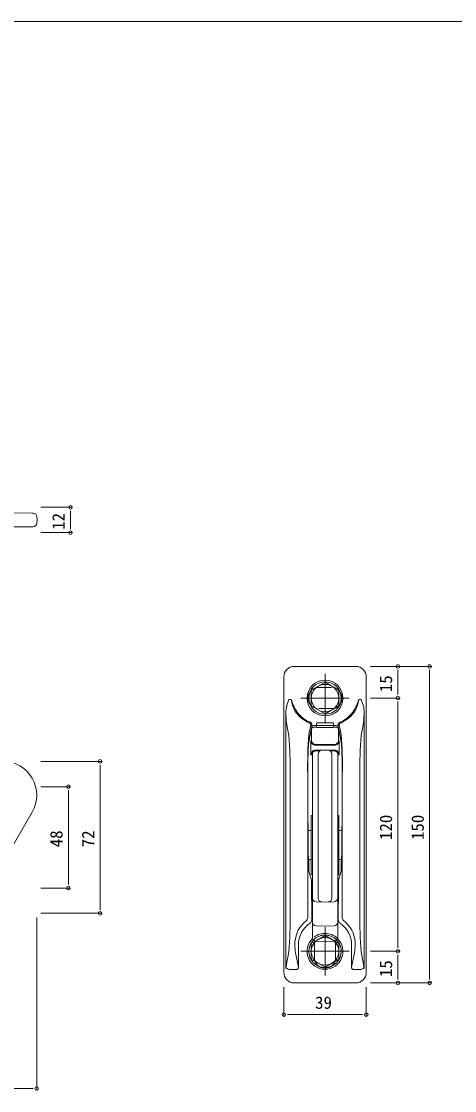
# Model space of a CAD drawing. Units: millimetres, scale not verified. Extents: x -1681 to -294, y -1188 to 1055.
# Drawn here: x -963 to -758, y 489 to 996 of the extents above; entities that cross this region are included whole.
import ezdxf
from ezdxf.enums import TextEntityAlignment as Align

# ---------------------------------------------------------------- set-up
doc = ezdxf.new("R2010")
doc.units = ezdxf.units.MM
doc.header["$LTSCALE"] = 4
for name, pattern in [('CHAIN2', [12, 9, -1, 1, -1]), ('DASHED1', [1.8, 1.2, -0.6]), ('DASHED3', [4, 3, -1])]:
    doc.linetypes.add(name, pattern=pattern)
for name, color, linetype, lineweight in [('0-2_YKK_ZWAK', 7, 'Continuous', 9), ('0-3_YKK_13', 4, 'Continuous', 9), ('0-4_YKK_D', 6, 'Continuous', 9), ('0-5_YKK_12', 2, 'CHAIN2', 9)]:
    doc.layers.add(name, color=color, linetype=linetype, lineweight=lineweight)
doc.styles.add('ＭＳ ゴシック', font='')
doc.styles.get('ＭＳ ゴシック').set_extended_font_data('MS Gothic')

msp = doc.modelspace()

# ---------------------------------------------------------------- linework, layer by layer
at = {"layer": '0-2_YKK_ZWAK'}
msp.add_line((-1679.947, 996), (-293.947, 996), dxfattribs=at)
at = {"layer": '0-3_YKK_13'}
for p, q in [((-975.498, 763.1), (-957.771, 762.976)), ((-957.771, 762.976), (-958.174, 762.979)), ((-955.985, 761.239), (-955.933, 759.764)), ((-975.498, 756.428), (-957.771, 756.552)), ((-957.771, 756.552), (-958.174, 756.549)), ((-955.933, 759.764), (-955.985, 758.289)), ((-805.173, 690.377), (-834.179, 690.377)), ((-839.176, 685.381), (-839.176, 545.375)), ((-800.176, 545.375), (-800.176, 685.381)), ((-819.676, 682.878), (-826.176, 679.136)), ((-826.176, 679.136), (-826.176, 671.619)), ((-819.676, 682.878), (-813.176, 679.136)), ((-813.176, 671.63), (-813.176, 679.136)), ((-837.448, 672.818), (-836.734, 674.75)), ((-836.734, 674.75), (-836.727, 674.769)), ((-836.727, 674.769), (-835.627, 674.769)), ((-803.724, 674.769), (-802.624, 674.769)), ((-802.624, 674.769), (-802.617, 674.75)), ((-802.617, 674.75), (-801.903, 672.818)), ((-838.176, 669.183), (-838.176, 547.167)), ((-819.676, 667.877), (-826.176, 671.619)), ((-819.676, 667.877), (-813.176, 671.619)), ((-801.176, 547.167), (-801.176, 669.183)), ((-827.209, 663.668), (-827.403, 663.688)), ((-815.976, 663.698), (-823.376, 663.698)), ((-811.948, 663.688), (-812.143, 663.668)), ((-836.735, 657.588), (-837.894, 663.443)), ((-826.027, 661.055), (-827.521, 653.508)), ((-826.403, 662.703), (-827.319, 658.08)), ((-825.943, 661.975), (-827.306, 655.095)), ((-827.022, 663.611), (-827.209, 663.668)), ((-826.849, 663.52), (-827.022, 663.611)), ((-826.698, 663.398), (-826.849, 663.52)), ((-826.574, 663.248), (-826.698, 663.398)), ((-826.481, 663.079), (-826.574, 663.248)), ((-826.424, 662.895), (-826.481, 663.079)), ((-826.403, 662.703), (-826.424, 662.895)), ((-826.027, 656.359), (-826.027, 661.055)), ((-825.943, 661.975), (-825.943, 663.027)), ((-823.658, 661.565), (-824.028, 661.565)), ((-815.407, 662.316), (-823.944, 662.316)), ((-815.976, 661.498), (-823.376, 661.498)), ((-815.323, 661.565), (-815.786, 661.565)), ((-815.676, 663.398), (-815.676, 662.074)), ((-815.676, 662.074), (-815.676, 661.798)), ((-813.408, 663.027), (-813.408, 661.975)), ((-813.408, 661.975), (-812.045, 655.095)), ((-813.324, 661.055), (-813.324, 656.359)), ((-811.83, 653.508), (-813.324, 661.055)), ((-812.928, 662.895), (-812.948, 662.703)), ((-812.032, 658.08), (-812.948, 662.703)), ((-812.87, 663.079), (-812.928, 662.895)), ((-812.777, 663.248), (-812.87, 663.079)), ((-812.653, 663.398), (-812.777, 663.248)), ((-812.502, 663.52), (-812.653, 663.398)), ((-812.33, 663.611), (-812.502, 663.52)), ((-812.143, 663.668), (-812.33, 663.611)), ((-801.457, 663.443), (-802.617, 657.588)), ((-826.311, 654.984), (-826.06, 655.36)), ((-826.272, 654.595), (-826.311, 654.984)), ((-826.158, 654.22), (-826.272, 654.595)), ((-825.973, 653.875), (-826.158, 654.22)), ((-826.021, 654.971), (-826.06, 655.36)), ((-825.907, 654.597), (-826.021, 654.971)), ((-825.724, 653.573), (-825.973, 653.875)), ((-825.722, 654.252), (-825.907, 654.597)), ((-825.421, 653.325), (-825.724, 653.573)), ((-825.473, 653.949), (-825.722, 654.252)), ((-825.17, 653.701), (-825.473, 653.949)), ((-824.825, 653.516), (-825.17, 653.701)), ((-814.181, 653.701), (-814.526, 653.516)), ((-813.878, 653.949), (-814.181, 653.701)), ((-813.627, 653.573), (-813.93, 653.325)), ((-813.63, 654.252), (-813.878, 653.949)), ((-813.445, 654.597), (-813.63, 654.252)), ((-813.379, 653.875), (-813.627, 653.573)), ((-813.33, 654.971), (-813.445, 654.597)), ((-813.194, 654.22), (-813.379, 653.875)), ((-813.291, 655.36), (-813.33, 654.971)), ((-813.291, 655.36), (-813.04, 654.984)), ((-813.08, 654.595), (-813.194, 654.22)), ((-813.04, 654.984), (-813.08, 654.595)), ((-826.393, 651.181), (-826.393, 652.487)), ((-826.27, 649.072), (-826.309, 648.682)), ((-825.956, 648.329), (-826.309, 648.682)), ((-826.156, 649.447), (-826.27, 649.072)), ((-825.972, 649.792), (-826.156, 649.447)), ((-825.723, 650.095), (-825.972, 649.792)), ((-825.917, 648.718), (-825.956, 648.329)), ((-825.803, 649.093), (-825.917, 648.718)), ((-825.618, 649.438), (-825.803, 649.093)), ((-825.42, 650.343), (-825.723, 650.095)), ((-825.676, 648.75), (-825.676, 562.005)), ((-825.369, 649.741), (-825.618, 649.438)), ((-825.076, 653.14), (-825.421, 653.325)), ((-825.075, 650.528), (-825.42, 650.343)), ((-825.067, 649.99), (-825.369, 649.741)), ((-824.701, 653.025), (-825.076, 653.14)), ((-824.7, 650.642), (-825.075, 650.528)), ((-824.721, 650.175), (-825.067, 649.99)), ((-824.451, 653.402), (-824.825, 653.516)), ((-824.347, 650.289), (-824.721, 650.175)), ((-824.312, 652.987), (-824.701, 653.025)), ((-824.31, 650.681), (-824.7, 650.642)), ((-824.061, 653.363), (-824.451, 653.402)), ((-823.957, 650.328), (-824.347, 650.289)), ((-824.312, 652.987), (-815.039, 652.987)), ((-815.041, 650.681), (-824.31, 650.681)), ((-815.29, 653.363), (-824.061, 653.363)), ((-823.957, 650.328), (-822.172, 650.328)), ((-819.676, 650.698), (-823.938, 650.549)), ((-822.951, 648.845), (-822.951, 580.55)), ((-819.676, 650.698), (-815.413, 650.549)), ((-817.179, 650.328), (-815.394, 650.328)), ((-816.4, 648.845), (-816.4, 580.55)), ((-815.005, 650.289), (-815.394, 650.328)), ((-814.901, 653.402), (-815.29, 653.363)), ((-814.651, 650.642), (-815.041, 650.681)), ((-814.65, 653.025), (-815.039, 652.987)), ((-814.63, 650.175), (-815.005, 650.289)), ((-814.526, 653.516), (-814.901, 653.402)), ((-814.276, 650.528), (-814.651, 650.642)), ((-814.275, 653.14), (-814.65, 653.025)), ((-814.285, 649.99), (-814.63, 650.175)), ((-813.982, 649.741), (-814.285, 649.99)), ((-813.931, 650.343), (-814.276, 650.528)), ((-813.93, 653.325), (-814.275, 653.14)), ((-813.733, 649.438), (-813.982, 649.741)), ((-813.628, 650.095), (-813.931, 650.343)), ((-813.548, 649.093), (-813.733, 649.438)), ((-813.676, 648.75), (-813.676, 562.005)), ((-813.38, 649.792), (-813.628, 650.095)), ((-813.434, 648.718), (-813.548, 649.093)), ((-813.396, 648.329), (-813.434, 648.718)), ((-813.042, 648.682), (-813.396, 648.329)), ((-813.195, 649.447), (-813.38, 649.792)), ((-813.081, 649.072), (-813.195, 649.447)), ((-813.042, 648.682), (-813.081, 649.072)), ((-812.958, 652.487), (-812.958, 651.181)), ((-836.201, 573.386), (-836.201, 639.369)), ((-827.867, 639.369), (-827.867, 573.386)), ((-827.796, 638.353), (-827.796, 620.378)), ((-811.555, 638.353), (-811.555, 620.378)), ((-811.484, 573.386), (-811.484, 639.369)), ((-803.15, 639.369), (-803.15, 573.386)), ((-958.252, 621.377), (-975.572, 591.378)), ((-826.176, 619.698), (-825.676, 619.879)), ((-826.176, 619.698), (-826.176, 591.698)), ((-813.176, 619.698), (-813.676, 619.879)), ((-813.176, 619.698), (-813.176, 591.698)), ((-827.649, 613.952), (-827.621, 604.767)), ((-811.702, 613.952), (-811.73, 604.767)), ((-826.658, 612.581), (-827.643, 612.547)), ((-812.693, 612.581), (-811.708, 612.547)), ((-826.658, 598.815), (-827.415, 598.841)), ((-812.693, 598.815), (-811.936, 598.841)), ((-827.377, 597.44), (-827.377, 595.409)), ((-827.316, 593.424), (-826.088, 589.107)), ((-811.974, 597.44), (-811.974, 595.409)), ((-826.176, 591.698), (-825.676, 591.516)), ((-813.176, 591.698), (-813.676, 591.516)), ((-826.111, 585.722), (-826.107, 586.965)), ((-813.244, 586.965), (-813.241, 585.722)), ((-826.008, 579.985), (-826.057, 581.635)), ((-819.676, 578.698), (-823.938, 578.847)), ((-819.676, 578.698), (-815.413, 578.847)), ((-813.294, 581.635), (-813.343, 579.985)), ((-825.943, 570.371), (-825.943, 574.843)), ((-813.408, 574.843), (-813.408, 570.371)), ((-819.676, 567.298), (-823.938, 567.447)), ((-819.676, 567.298), (-815.413, 567.447)), ((-833.909, 559.637), (-833.925, 559.005)), ((-833.925, 559.005), (-833.911, 558.377)), ((-833.897, 559.856), (-833.909, 559.637)), ((-832.243, 547.705), (-832.243, 558.377)), ((-824.25, 560.244), (-826.176, 559.136)), ((-826.176, 559.136), (-826.176, 551.619)), ((-824.676, 558.377), (-824.676, 552.378)), ((-819.676, 560.057), (-823.938, 560.206)), ((-819.676, 560.057), (-815.413, 560.206)), ((-815.101, 560.244), (-813.176, 559.136)), ((-814.676, 552.378), (-814.676, 558.377)), ((-813.176, 551.63), (-813.176, 559.136)), ((-807.108, 558.377), (-807.108, 547.705)), ((-805.428, 559.213), (-805.455, 559.856)), ((-805.441, 558.377), (-805.426, 559.005)), ((-805.426, 559.005), (-805.428, 559.213)), ((-838.096, 548.292), (-836.735, 555.168)), ((-833.619, 554.675), (-832.257, 547.799)), ((-807.094, 547.799), (-805.732, 554.675)), ((-802.617, 555.168), (-801.255, 548.292)), ((-838.066, 548.005), (-838.096, 548.292)), ((-837.98, 547.729), (-838.066, 548.005)), ((-837.841, 547.474), (-837.98, 547.729)), ((-837.654, 547.25), (-837.841, 547.474)), ((-837.427, 547.066), (-837.654, 547.25)), ((-832.428, 547.254), (-832.552, 547.105)), ((-832.335, 547.424), (-832.428, 547.254)), ((-832.278, 547.608), (-832.335, 547.424)), ((-832.257, 547.799), (-832.278, 547.608)), ((-819.676, 547.878), (-826.176, 551.619)), ((-819.676, 547.878), (-813.176, 551.619)), ((-807.074, 547.608), (-807.094, 547.799)), ((-807.016, 547.424), (-807.074, 547.608)), ((-806.923, 547.254), (-807.016, 547.424)), ((-806.799, 547.105), (-806.923, 547.254)), ((-801.697, 547.25), (-801.924, 547.066)), ((-801.511, 547.474), (-801.697, 547.25)), ((-801.372, 547.729), (-801.511, 547.474)), ((-801.285, 548.005), (-801.372, 547.729)), ((-801.255, 548.292), (-801.285, 548.005)), ((-837.169, 546.93), (-837.427, 547.066)), ((-836.889, 546.845), (-837.169, 546.93)), ((-836.597, 546.815), (-836.889, 546.845)), ((-836.597, 546.815), (-833.257, 546.815)), ((-833.062, 546.834), (-833.257, 546.815)), ((-832.876, 546.891), (-833.062, 546.834)), ((-832.703, 546.983), (-832.876, 546.891)), ((-832.552, 547.105), (-832.703, 546.983)), ((-806.648, 546.983), (-806.799, 547.105)), ((-806.476, 546.891), (-806.648, 546.983)), ((-806.289, 546.834), (-806.476, 546.891)), ((-806.094, 546.815), (-806.289, 546.834)), ((-806.094, 546.815), (-802.754, 546.815)), ((-802.463, 546.845), (-802.754, 546.815)), ((-802.182, 546.93), (-802.463, 546.845)), ((-801.924, 547.066), (-802.182, 546.93)), ((-834.179, 540.378), (-805.173, 540.378))]:
    msp.add_line(p, q, dxfattribs=at)
at = {"layer": '0-3_YKK_13', "linetype": 'DASHED3'}
for p, q in [((-816.676, 680.378), (-822.676, 680.378)), ((-822.676, 670.378), (-816.676, 670.378)), ((-819.676, 562.878), (-824.25, 560.244)), ((-819.676, 562.878), (-815.101, 560.244))]:
    msp.add_line(p, q, dxfattribs=at)
at = {"layer": '0-3_YKK_13', "linetype": 'DASHED1'}
for p, q in [((-825.676, 567.083), (-825.673, 567.079)), ((-813.678, 567.079), (-813.676, 567.083))]:
    msp.add_line(p, q, dxfattribs=at)
at = {"layer": '0-3_YKK_13'}
for points in [[(-823.676, 661.798), (-823.676, 662.074), (-823.676, 663.398)], [(-812.035, 593.424), (-813.263, 589.107), (-813.249, 587.581), (-813.244, 586.965)], [(-826.107, 586.965), (-826.102, 587.581), (-826.088, 589.107)]]:
    msp.add_lwpolyline(points, dxfattribs=at)
for radius in [8.5, 7.7, 6.5]:
    msp.add_circle((-819.676, 675.378), radius, dxfattribs=at)
for centre, radius, start, end in [((-957.784, 761.176), 1.8, 2, 89.59999), ((-957.784, 758.352), 1.8, 270.39999, 358), ((-834.18, 685.382), 4.996, 89.98555, 180.01443), ((-805.171, 685.382), 4.996, 359.98555, 90.01443), ((-820.088, 678.332), 15.942, 192.9149, 220.6489), ((-823.123, 675.768), 12.544, 184.56871, 239.85246), ((-816.228, 675.768), 12.544, 300.14752, 355.43127), ((-819.263, 678.332), 15.942, 319.35109, 347.08508), ((-825.145, 668.463), 13.05, 160.5108, 176.84068), ((-777.044, 669.302), 61.132, 180.11194, 185.49977), ((-812.346, 668.836), 11.176, 1.77779, 20.87068), ((-850.859, 668.741), 49.685, 353.87892, 0.50932), ((-822.676, 675.378), 12.067, 218.00896, 250.94125), ((-822.614, 673.808), 11.196, 232.54544, 244.67766), ((-826.939, 663.029), 0.996, 359.87254, 71.06871), ((-823.376, 663.398), 0.3, 90, 179.99998), ((-815.976, 663.398), 0.3, 0, 90), ((-812.412, 663.029), 0.996, 108.93127, 180.12744), ((-816.676, 675.378), 12.067, 289.05873, 321.99103), ((-816.737, 673.808), 11.196, 295.32233, 307.45454), ((-824.47, 659.128), 2.477, 79.71478, 128.94101), ((-824.405, 658.982), 3.366, 82.13298, 117.19394), ((-823.376, 661.798), 0.3, 180, 270), ((-815.976, 661.798), 0.3, 270, 0), ((-814.946, 658.982), 3.366, 62.80605, 97.867), ((-814.881, 659.128), 2.477, 51.05898, 100.2852), ((-1027.291, 642.886), 191.123, 358.9453, 4.41148), ((-631.613, 642.982), 196.288, 175.5885, 181.05469), ((-652.2, 641.586), 175.626, 175.5885, 181.05469), ((-806.138, 653.066), 20.264, 174.56836, 181.63562), ((-834.129, 656.128), 8.106, 354.56836, 1.63562), ((-805.222, 656.128), 8.106, 178.36436, 185.43163), ((-833.214, 653.066), 20.264, 358.36436, 5.43163), ((-987.151, 641.586), 175.626, 358.9453, 4.41148), ((-1007.739, 642.982), 196.288, 358.9453, 4.41148), ((-612.06, 642.886), 191.123, 175.5885, 181.05469), ((-806.909, 650.587), 19.494, 178.25504, 185.60782), ((-823.876, 648.75), 1.8, 91.99998, 180), ((-821.151, 648.845), 1.8, 91.99998, 180), ((-818.2, 648.845), 1.8, 0, 88), ((-815.476, 648.75), 1.8, 0, 88), ((-832.442, 650.587), 19.494, 354.39217, 1.74495), ((-972.108, 629.378), 16, 330, 90), ((-730.943, 619.386), 96.858, 179.41338, 183.21613), ((-908.408, 619.386), 96.858, 356.78386, 0.58661), ((-826.676, 613.081), 0.5, 272, 0), ((-812.676, 613.081), 0.5, 180, 268), ((-768.515, 603.583), 59.118, 178.85226, 184.99841), ((-870.837, 603.583), 59.118, 355.00157, 1.14772), ((-836.797, 597.647), 9.422, 358.74448, 4.78349), ((-826.676, 598.315), 0.5, 0, 88), ((-812.676, 598.315), 0.5, 91.99998, 180), ((-802.554, 597.647), 9.422, 175.21649, 181.25551), ((-808.653, 594.994), 18.729, 178.73024, 184.80896), ((-830.698, 594.994), 18.729, 355.19102, 1.26974), ((-824.671, 592.909), 4.058, 249.55484, 255.66153), ((-814.68, 592.909), 4.058, 284.33846, 290.44514), ((-676.257, 585.653), 149.853, 179.97351, 181.53639), ((-963.094, 585.653), 149.853, 358.46359, 0.02647), ((-1009.599, 575.08), 183.656, 359.92596, 1.53041), ((-823.876, 580.646), 1.8, 180, 268), ((-821.151, 580.55), 1.8, 180, 268), ((-818.2, 580.55), 1.8, 272, 0), ((-815.476, 580.646), 1.8, 272, 0), ((-629.752, 575.08), 183.656, 178.46957, 180.07402), ((-1027.291, 569.869), 191.123, 355.5885, 1.05469), ((-287.11, 573.383), 540.757, 180, 180.21642), ((-1353.292, 573.385), 541.808, 359.78378, 0), ((-612.06, 569.869), 191.123, 178.9453, 184.41148), ((-820.086, 558.867), 13.846, 128.07121, 175.90062), ((-819.676, 558.377), 12.567, 124.57547, 180), ((-829.862, 571.336), 1.998, 308.27898, 0.13557), ((-827.939, 570.37), 1.996, 304.53284, 0.04263), ((-823.876, 569.246), 1.8, 180, 268), ((-815.476, 569.246), 1.8, 272, 0), ((-811.412, 570.37), 1.996, 179.95689, 235.46762), ((-819.676, 558.377), 12.567, 0, 55.42451), ((-809.489, 571.336), 1.999, 179.87297, 231.71245), ((-819.266, 558.867), 13.846, 4.09937, 51.92877), ((-804.427, 558.837), 29.487, 180.89314, 188.11426), ((-819.676, 555.377), 8.5, 134.15039, 45.84959), ((-819.676, 555.377), 7.7, 135.61745, 44.38254), ((-819.676, 555.377), 6.5, 131.9606, 48.03938), ((-823.876, 562.005), 1.8, 180, 268), ((-819.676, 558.377), 5, 161.4549, 180), ((-815.476, 562.005), 1.8, 272, 0), ((-819.676, 558.377), 5, 0, 18.54509), ((-842.846, 559.461), 37.421, 352.65193, 358.34065), ((-819.676, 552.378), 5, 180, 0), ((-830.045, 547.159), 8.13, 171.99065, 179.94569), ((-833.672, 547.537), 1.438, 6.68076, 10.5002), ((-805.878, 547.567), 1.238, 169.19031, 173.62872), ((-813.625, 546.855), 12.453, 1.43622, 6.62741), ((-834.18, 545.373), 4.996, 179.98555, 270.01443), ((-805.171, 545.373), 4.996, 269.98555, 0.01443)]:
    msp.add_arc(centre, radius, start, end, dxfattribs=at)
at = {"layer": '0-3_YKK_13', "linetype": 'DASHED3'}
for centre, radius, start, end in [((-822.676, 675.378), 5, 90, 270), ((-816.676, 675.378), 5, 270, 90), ((-819.676, 555.377), 8.5, 45.84959, 134.15039), ((-819.676, 555.377), 7.7, 44.38254, 135.61745), ((-819.676, 555.377), 6.5, 48.03938, 131.9606)]:
    msp.add_arc(centre, radius, start, end, dxfattribs=at)
at = {"layer": '0-3_YKK_13', "linetype": 'DASHED1'}
for start, end in [(124.57547, 124.59126), (55.40872, 55.42451)]:
    msp.add_arc((-819.676, 558.377), 10.569, start, end, dxfattribs=at)
at = {"layer": '0-4_YKK_D'}
for p, q in [((-954.108, 765.764), (-939.108, 765.764)), ((-940.108, 764.064), (-940.108, 762.364)), ((-954.108, 753.764), (-939.108, 753.764)), ((-798.176, 690.377), (-769.176, 690.377)), ((-798.176, 690.377), (-784.176, 690.377)), ((-785.176, 688.677), (-785.176, 686.978)), ((-798.176, 675.378), (-784.176, 675.378)), ((-798.176, 675.378), (-784.176, 675.378)), ((-954.108, 645.378), (-925.108, 645.378)), ((-926.108, 643.678), (-926.108, 641.978)), ((-954.108, 633.378), (-940.108, 633.378)), ((-941.108, 631.677), (-941.108, 629.978)), ((-954.108, 585.378), (-940.108, 585.378)), ((-954.108, 573.377), (-925.108, 573.377)), ((-956.108, 571.378), (-956.108, 489.377)), ((-785.176, 557.078), (-785.176, 558.778)), ((-798.176, 555.377), (-784.176, 555.377)), ((-798.176, 555.377), (-784.176, 555.377)), ((-785.176, 542.078), (-785.176, 543.778)), ((-770.176, 542.078), (-770.176, 543.778)), ((-839.176, 538.378), (-839.176, 524.378)), ((-800.176, 538.378), (-800.176, 524.378)), ((-798.176, 540.378), (-769.176, 540.378)), ((-798.176, 540.378), (-784.176, 540.378)), ((-801.876, 525.378), (-803.576, 525.378)), ((-957.808, 490.378), (-959.508, 490.378))]:
    msp.add_line(p, q, dxfattribs=at)
for points in [[(-940.108, 755.464), (-940.108, 757.164), (-940.108, 762.364)], [(-785.176, 677.078), (-785.176, 678.778), (-785.176, 686.978)], [(-770.176, 688.677), (-770.176, 686.978), (-770.176, 543.778)], [(-785.176, 673.677), (-785.176, 671.978), (-785.176, 558.778)], [(-926.108, 575.078), (-926.108, 576.778), (-926.108, 641.978)], [(-941.108, 587.078), (-941.108, 588.777), (-941.108, 629.978)], [(-785.176, 553.677), (-785.176, 551.978), (-785.176, 543.778)], [(-837.476, 525.378), (-835.776, 525.378), (-803.576, 525.378)], [(-1462.095, 490.378), (-1460.395, 490.378), (-959.508, 490.378)]]:
    msp.add_lwpolyline(points, dxfattribs=at)
for centre, start, end in [((-940.108, 765.764), 90, 270), ((-940.108, 765.764), 270, 90), ((-940.108, 753.764), 90, 270), ((-940.108, 753.764), 270, 90), ((-785.176, 690.377), 90, 270), ((-785.176, 690.377), 270, 90), ((-770.176, 690.377), 90, 270), ((-770.176, 690.377), 270, 90), ((-785.176, 675.378), 90, 270), ((-785.176, 675.378), 90, 270), ((-785.176, 675.378), 270, 90), ((-785.176, 675.378), 270, 90), ((-926.108, 645.378), 90, 270), ((-926.108, 645.378), 270, 90), ((-941.108, 633.378), 90, 270), ((-941.108, 633.378), 270, 90), ((-941.108, 585.378), 90, 270), ((-941.108, 585.378), 270, 90), ((-926.108, 573.377), 90, 270), ((-926.108, 573.377), 270, 90), ((-785.176, 555.377), 90, 270), ((-785.176, 555.377), 90, 270), ((-785.176, 555.377), 270, 90), ((-785.176, 555.377), 270, 90), ((-785.176, 540.378), 90, 270), ((-785.176, 540.378), 270, 90), ((-770.176, 540.378), 90, 270), ((-770.176, 540.378), 270, 90), ((-839.176, 525.378), 0, 180), ((-839.176, 525.378), 180, 0), ((-800.176, 525.378), 0, 180), ((-800.176, 525.378), 180, 0), ((-956.108, 490.378), 0, 180), ((-956.108, 490.378), 180, 0)]:
    msp.add_arc(centre, 0.85, start, end, dxfattribs=at)
at = {"layer": '0-5_YKK_12'}
for p, q in [((-819.676, 663.878), (-819.676, 686.878)), ((-831.176, 675.378), (-808.176, 675.378)), ((-819.676, 543.877), (-819.676, 566.878)), ((-831.176, 555.377), (-808.176, 555.377))]:
    msp.add_line(p, q, dxfattribs=at)

# ---------------------------------------------------------------- texts
at = {"layer": '0-4_YKK_D', "color": 4, "style": 'ＭＳ ゴシック'}
for s, p in [('12', (-941.108, 755.071)), ('15', (-786.176, 678.184)), ('120', (-786.176, 608.124)), ('150', (-771.176, 608.124)), ('48', (-942.108, 604.684)), ('72', (-927.108, 604.684)), ('15', (-786.176, 543.184))]:
    msp.add_text(s, height=5.865, rotation=90, dxfattribs=at).set_placement(p, align=Align.BOTTOM_LEFT)
msp.add_text('39', height=5.865, dxfattribs=at).set_placement((-824.369, 526.377), align=Align.BOTTOM_LEFT)

doc.saveas('drawing.dxf')
